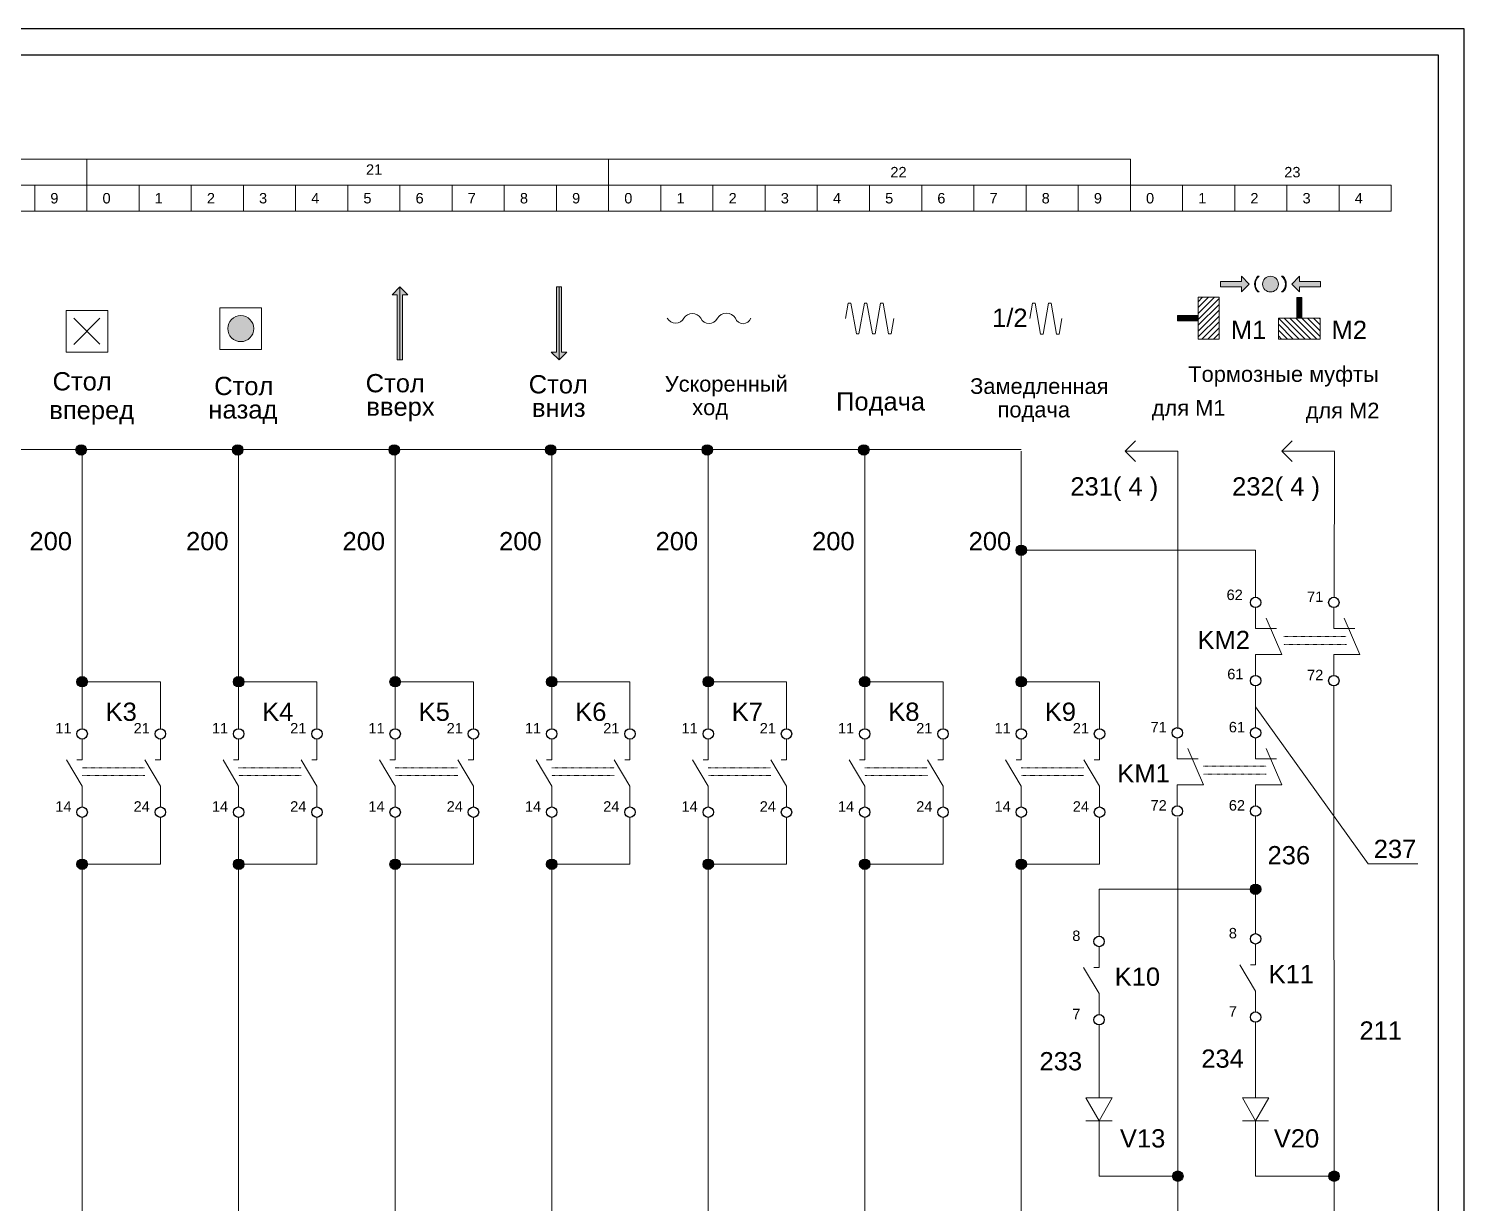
# Model space of a CAD drawing. Header units: millimetres. Extents: x 1900 to 5196, y 1354 to 2616.
# Drawn here: x 4244.9 to 4520, y 2074.8 to 2300 of the extents above; entities that cross this region are included whole.
import ezdxf

# ---------------------------------------------------------------- set-up
doc = ezdxf.new("R2010")
doc.units = ezdxf.units.MM
doc.linetypes.add('ACAD_ISO02W100', pattern=[15, 12, -3])
doc.layers.get('0').update_dxf_attribs({"lineweight": 20})
for name, color, linetype, lineweight in [('Маркировка', 7, 'Continuous', 25), ('Оформление', 7, 'Continuous', 30), ('Элементы', 7, 'Continuous', 25)]:
    doc.layers.add(name, color=color, linetype=linetype, lineweight=lineweight)
doc.styles.get("Standard").update_dxf_attribs({"font": 'arial.ttf'})

msp = doc.modelspace()

# ---------------------------------------------------------------- hatches: boundary and pattern name
h = msp.add_hatch(color=256)
edge = h.paths.add_edge_path()
edge.add_arc((4482.859197534239, 2251.029953657991), 1.507161163253386, 0, 360)
edge = h.paths.add_edge_path()
edge.add_line((4484.983427212534, 2249.528643467003), (4485.244190985427, 2249.529953657991))
edge.add_arc((4483.818924009261, 2251.029953657991), 2.069151022364066, 313.5365589871096, 406.4083904906563)
edge.add_line((4485.245631546631, 2252.528583550981), (4484.986798645321, 2252.528642696601))
edge.add_arc((4483.818924009261, 2251.029953657991), 1.9, -52.20077086296061, 52.07199163771338, ccw=False)
edge = h.paths.add_edge_path()
edge.add_line((4480.42994374896, 2249.529953657991), (4480.690021518037, 2249.52917582244))
edge.add_arc((4481.855210725126, 2251.029953657991), 1.9, 127.90182317228789, 232.1745856729485, ccw=False)
edge.add_line((4480.688021138545, 2252.529176279545), (4480.429188237235, 2252.529235425165))
edge.add_arc((4481.855210725126, 2251.029953657991), 2.069151022364066, 133.5654243193234, 226.4634410128904)
h.paths.add_polyline_path([(4478.790046511875, 2251.029953657992), (4477.290046511875, 2252.529953657991), (4477.290046511875, 2251.529953657991), (4473.253899399304, 2251.529953657991), (4473.253899399304, 2250.529953657991), (4477.290046511875, 2250.529953657991), (4477.290046511875, 2249.529953657991)])
h.paths.add_polyline_path([(4486.931162417397, 2251.027864831702), (4488.431162417397, 2249.527864831702), (4488.431162417397, 2250.527864831702), (4492.467309529968, 2250.527864831702), (4492.467309529968, 2251.527864831702), (4488.431162417397, 2251.527864831702), (4488.431162417397, 2252.527864831702)])
for points in [[(4316.000003216695, 2250.500002352434), (4314.500003216695, 2249.000002352434), (4315.500003216695, 2249.000002352434), (4315.500003216695, 2236.500002352434), (4316.500003216695, 2236.500002352434), (4316.500003216695, 2249.000002352434), (4317.500003216695, 2249.000002352434)], [(4346.499995185658, 2236.500002352434), (4347.999995185658, 2238.000002352434), (4346.999995185658, 2238.000002352434), (4346.999995185658, 2250.500002352434), (4345.999995185658, 2250.500002352434), (4345.999995185658, 2238.000002352434), (4344.999995185658, 2238.000002352434)]]:
    msp.add_hatch(color=256).paths.add_polyline_path(points)
h = msp.add_hatch()
h.set_pattern_fill('ANSI31', color=256, scale=0.25, angle=180, style=0)
h.set_pattern_definition([(225, (4134.918860021522, 1795.697151166523), (0.5612660075668219, -0.5612660075668222), [])])
h.paths.add_polyline_path([(4469.000001627611, 2240.500003662993), (4469.000001627611, 2248.500003662993), (4473.000001627611, 2248.500003662993), (4473.000001627611, 2240.500003662993)])
h = msp.add_hatch(color=256)
h.paths.add_polyline_path([(4488.87539112966, 2244.503189828939), (4488.87539112966, 2248.492666193966), (4487.880399833378, 2248.492666193966), (4487.880399833378, 2244.503189828939)])
edge = h.paths.add_edge_path()
edge.add_line((4488.376375877662, 2244.500003662993), (4488.376375877662, 2248.500003662993))
h = msp.add_hatch(color=256)
edge = h.paths.add_edge_path()
edge.add_arc((4285.500003846569, 2242.500000976518), 2.494761849560537, 0, 360)
h = msp.add_hatch(color=256)
h.paths.add_polyline_path([(4468.996184695172, 2244.00203458748), (4468.996184695172, 2244.995163193694), (4465.00354374296, 2244.995163193694), (4465.00354374296, 2244.00203458748)])
edge = h.paths.add_edge_path()
edge.add_line((4469.000001627611, 2244.500003662993), (4465.000001627611, 2244.500003662993))
h = msp.add_hatch()
h.set_pattern_fill('ANSI31', color=256, scale=0.25, angle=90, style=0)
h.set_pattern_definition([(135, (4218.097938524887, 1795.697151166523), (-0.5612660075668221, -0.561266007566822), [])])
h.paths.add_polyline_path([(4484.376375877662, 2244.500003662993), (4492.376375877662, 2244.500003662993), (4492.376375877662, 2240.500003662993), (4484.376375877662, 2240.500003662993)])
h = msp.add_hatch(color=256)
h.dxf.hatch_style = 1
h.set_gradient(color1=(255, 255, 255), one_color=1, tint=1)
h.paths.add_polyline_path([(4255.907153484097, 2219.237588331823, 1), (4253.907153484097, 2219.237588331823, 1)])
h = msp.add_hatch(color=256)
h.dxf.hatch_style = 1
h.set_gradient(color1=(255, 255, 255), one_color=1, tint=1)
h.paths.add_polyline_path([(4285.907153484097, 2219.237588331823, 1), (4283.907153484097, 2219.237588331823, 1)])
h = msp.add_hatch(color=256)
h.dxf.hatch_style = 1
h.set_gradient(color1=(255, 255, 255), one_color=1, tint=1)
h.paths.add_polyline_path([(4315.907153484097, 2219.237588331823, 1), (4313.907153484097, 2219.237588331823, 1)])
h = msp.add_hatch(color=256)
h.dxf.hatch_style = 1
h.set_gradient(color1=(255, 255, 255), one_color=1, tint=1)
h.paths.add_polyline_path([(4345.907153484097, 2219.237588331823, 1), (4343.907153484097, 2219.237588331823, 1)])
h = msp.add_hatch(color=256)
h.dxf.hatch_style = 1
h.set_gradient(color1=(255, 255, 255), one_color=1, tint=1)
h.paths.add_polyline_path([(4375.907153484097, 2219.237588331823, 1), (4373.907153484097, 2219.237588331823, 1)])
h = msp.add_hatch(color=256)
h.dxf.hatch_style = 1
h.set_gradient(color1=(255, 255, 255), one_color=1, tint=1)
h.paths.add_polyline_path([(4405.907153484097, 2219.237588331823, 1), (4403.907153484097, 2219.237588331823, 1)])
h = msp.add_hatch(color=256)
h.dxf.hatch_style = 1
h.set_gradient(color1=(255, 255, 255), one_color=1, tint=1)
h.paths.add_polyline_path([(4436.092799015123, 2200.000000167218, 1), (4434.092799015123, 2200.000000167218, 1)])
h = msp.add_hatch(color=256)
h.dxf.hatch_style = 1
h.set_gradient(color1=(255, 255, 255), one_color=1, tint=1)
h.paths.add_polyline_path([(4256.092844437571, 2174.792507041946, 1), (4254.092844437571, 2174.792507041946, 1)])
h = msp.add_hatch(color=256)
h.dxf.hatch_style = 1
h.set_gradient(color1=(255, 255, 255), one_color=1, tint=1)
h.paths.add_polyline_path([(4286.092844437571, 2174.792507041946, 1), (4284.092844437571, 2174.792507041946, 1)])
h = msp.add_hatch(color=256)
h.dxf.hatch_style = 1
h.set_gradient(color1=(255, 255, 255), one_color=1, tint=1)
h.paths.add_polyline_path([(4316.092844437571, 2174.792507041946, 1), (4314.092844437571, 2174.792507041946, 1)])
h = msp.add_hatch(color=256)
h.dxf.hatch_style = 1
h.set_gradient(color1=(255, 255, 255), one_color=1, tint=1)
h.paths.add_polyline_path([(4346.092844437571, 2174.792507041946, 1), (4344.092844437571, 2174.792507041946, 1)])
h = msp.add_hatch(color=256)
h.dxf.hatch_style = 1
h.set_gradient(color1=(255, 255, 255), one_color=1, tint=1)
h.paths.add_polyline_path([(4376.092844437571, 2174.792507041946, 1), (4374.092844437571, 2174.792507041946, 1)])
h = msp.add_hatch(color=256)
h.dxf.hatch_style = 1
h.set_gradient(color1=(255, 255, 255), one_color=1, tint=1)
h.paths.add_polyline_path([(4406.092844437571, 2174.792507041946, 1), (4404.092844437571, 2174.792507041946, 1)])
h = msp.add_hatch(color=256)
h.dxf.hatch_style = 1
h.set_gradient(color1=(255, 255, 255), one_color=1, tint=1)
h.paths.add_polyline_path([(4436.092844437571, 2174.792507041946, 1), (4434.092844437571, 2174.792507041946, 1)])
h = msp.add_hatch(color=256)
h.dxf.hatch_style = 1
h.set_gradient(color1=(255, 255, 255), one_color=1, tint=1)
h.paths.add_polyline_path([(4256.092862456995, 2139.792507041979, 1), (4254.092862456995, 2139.792507041979, 1)])
h = msp.add_hatch(color=256)
h.dxf.hatch_style = 1
h.set_gradient(color1=(255, 255, 255), one_color=1, tint=1)
h.paths.add_polyline_path([(4286.092862456995, 2139.792507041979, 1), (4284.092862456995, 2139.792507041979, 1)])
h = msp.add_hatch(color=256)
h.dxf.hatch_style = 1
h.set_gradient(color1=(255, 255, 255), one_color=1, tint=1)
h.paths.add_polyline_path([(4316.092862456995, 2139.792507041979, 1), (4314.092862456995, 2139.792507041979, 1)])
h = msp.add_hatch(color=256)
h.dxf.hatch_style = 1
h.set_gradient(color1=(255, 255, 255), one_color=1, tint=1)
h.paths.add_polyline_path([(4346.092862456995, 2139.792507041979, 1), (4344.092862456995, 2139.792507041979, 1)])
h = msp.add_hatch(color=256)
h.dxf.hatch_style = 1
h.set_gradient(color1=(255, 255, 255), one_color=1, tint=1)
h.paths.add_polyline_path([(4376.092862456995, 2139.792507041979, 1), (4374.092862456995, 2139.792507041979, 1)])
h = msp.add_hatch(color=256)
h.dxf.hatch_style = 1
h.set_gradient(color1=(255, 255, 255), one_color=1, tint=1)
h.paths.add_polyline_path([(4406.092862456995, 2139.792507041979, 1), (4404.092862456995, 2139.792507041979, 1)])
h = msp.add_hatch(color=256)
h.dxf.hatch_style = 1
h.set_gradient(color1=(255, 255, 255), one_color=1, tint=1)
h.paths.add_polyline_path([(4436.092862456995, 2139.792507041979, 1), (4434.092862456995, 2139.792507041979, 1)])
h = msp.add_hatch(color=256)
h.dxf.hatch_style = 1
h.set_gradient(color1=(255, 255, 255), one_color=1, tint=1)
h.paths.add_polyline_path([(4481, 2135, 1), (4479, 2135, 1)])
h = msp.add_hatch(color=256)
h.dxf.hatch_style = 1
h.set_gradient(color1=(255, 255, 255), one_color=1, tint=1)
h.paths.add_polyline_path([(4466.092862456995, 2080.000000104073, 1), (4464.092862456995, 2080.000000104073, 1)])
h = msp.add_hatch(color=256)
h.dxf.hatch_style = 1
h.set_gradient(color1=(255, 255, 255), one_color=1, tint=1)
h.paths.add_polyline_path([(4496.037100993059, 2080.000000103689, 1), (4494.037100993059, 2080.000000103689, 1)])

# ---------------------------------------------------------------- linework, layer by layer
for p, q in [((4473.253899399304, 2251.529953657991), (4473.253899399304, 2250.529953657991)), ((4477.290046511875, 2251.529953657991), (4473.253899399304, 2251.529953657991)), ((4477.290046511875, 2251.529953657991), (4477.290046511875, 2252.529953657991)), ((4478.790046511875, 2251.029953657992), (4477.290046511875, 2252.529953657991)), ((4477.290046511875, 2249.529953657991), (4478.790046511875, 2251.029953657992)), ((4480.429188237235, 2252.529235425165), (4480.688021138545, 2252.529176279545)), ((4484.986798645321, 2252.528642696601), (4485.245631546631, 2252.528583550981)), ((4488.431162417397, 2252.527864831702), (4486.931162417397, 2251.027864831702)), ((4486.931162417397, 2251.027864831702), (4488.431162417397, 2249.527864831702)), ((4488.431162417397, 2252.527864831702), (4488.431162417397, 2251.527864831702)), ((4492.467309529968, 2251.527864831702), (4488.431162417397, 2251.527864831702)), ((4492.467309529968, 2250.527864831702), (4492.467309529968, 2251.527864831702)), ((4316.000003216695, 2250.500002352434), (4314.500003216695, 2249.000002352434)), ((4315.500003216695, 2249.000002352434), (4314.500003216695, 2249.000002352434)), ((4315.500003216695, 2249.000002352434), (4315.500003216695, 2236.500002352434)), ((4316.000003216695, 2250.500002352434), (4317.500003216695, 2249.000002352434)), ((4316.000003216695, 2250.500002352434), (4316.000003216695, 2236.500002352434)), ((4316.500003216695, 2236.500002352434), (4316.500003216695, 2249.000002352434)), ((4317.500003216695, 2249.000002352434), (4316.500003216695, 2249.000002352434)), ((4345.999995185658, 2250.500002352434), (4345.999995185658, 2238.000002352434)), ((4346.999995185658, 2250.500002352434), (4345.999995185658, 2250.500002352434)), ((4346.499995185658, 2236.500002352434), (4346.499995185658, 2250.500002352434)), ((4346.499995185658, 2243.500002352434), (4346.499995185658, 2248.500002352434)), ((4346.999995185658, 2238.000002352434), (4346.999995185658, 2250.500002352434)), ((4469.000001627611, 2244.500003662993), (4469.000001627611, 2248.500003662993)), ((4469.000001627611, 2248.500003662993), (4473.000001627611, 2248.500003662993)), ((4473.000001627611, 2248.500003662993), (4473.000001627611, 2240.500003662993)), ((4473.253899399304, 2250.529953657991), (4477.290046511875, 2250.529953657991)), ((4477.290046511875, 2249.529953657991), (4477.290046511875, 2250.529953657991)), ((4480.42994374896, 2249.529953657991), (4480.690021518037, 2249.52917582244)), ((4484.983427212534, 2249.528643467003), (4485.244190985427, 2249.529953657991)), ((4488.87539112966, 2248.492666193966), (4487.880399833378, 2248.492666193966)), ((4487.880399833378, 2248.492666193966), (4487.880399833378, 2244.503189828939)), ((4488.431162417397, 2250.527864831702), (4492.467309529968, 2250.527864831702)), ((4488.431162417397, 2250.527864831702), (4488.431162417397, 2249.527864831702)), ((4488.87539112966, 2244.503189828939), (4488.87539112966, 2248.492666193966)), ((4260.000011265316, 2245.999995100411), (4252.000011265316, 2245.999995100412)), ((4252.000011265316, 2245.999995100412), (4252.000011265316, 2237.999995100411)), ((4260.000011265316, 2237.999995100411), (4260.000011265316, 2245.999995100411)), ((4289.500003846569, 2246.500000976518), (4281.500003846569, 2246.500000976519)), ((4281.500003846569, 2246.500000976519), (4281.500003846569, 2238.500000976518)), ((4281.500003846569, 2246.500000976519), (4282.984297866843, 2246.500000976519)), ((4289.500003846569, 2238.500000976518), (4289.500003846569, 2246.500000976518)), ((4401.416220281651, 2244.454422519596), (4401.937164814653, 2247.408845778632)), ((4401.937164814653, 2247.408845778632), (4402.437164814653, 2247.408845778632)), ((4402.437164814653, 2247.408845778632), (4403.479053880654, 2241.499999260559)), ((4403.979053880654, 2241.499999260559), (4405.020942946655, 2247.408845778632)), ((4405.020942946655, 2247.408845778632), (4405.520942946655, 2247.408845778632)), ((4405.520942946655, 2247.408845778632), (4406.562832012657, 2241.499999260559)), ((4407.062832012657, 2241.499999260559), (4408.104721078659, 2247.408845778632)), ((4408.104721078659, 2247.408845778632), (4408.604721078659, 2247.408845778632)), ((4408.604721078659, 2247.408845778632), (4409.64661014466, 2241.499999260559)), ((4436.707475590656, 2244.410830863844), (4437.228420123657, 2247.36525412288)), ((4437.228420123657, 2247.36525412288), (4437.728420123657, 2247.36525412288)), ((4437.728420123657, 2247.36525412288), (4438.770309189658, 2241.456407604807)), ((4439.270309189658, 2241.456407604807), (4440.31219825566, 2247.36525412288)), ((4440.31219825566, 2247.36525412288), (4440.81219825566, 2247.36525412288)), ((4440.81219825566, 2247.36525412288), (4441.854087321663, 2241.456407604807)), ((4253.48430528559, 2244.515701080138), (4258.500011265316, 2239.499995100412)), ((4253.48430528559, 2239.484289120685), (4258.500011265316, 2244.499995100411)), ((4316.000003216695, 2243.500002352434), (4316.000003216695, 2238.500002352434)), ((4410.14661014466, 2241.499999260559), (4410.667554677661, 2244.454422519596)), ((4442.354087321663, 2241.456407604807), (4442.875031854663, 2244.410830863844)), ((4468.996184695172, 2244.995163193694), (4465.00354374296, 2244.995163193694)), ((4465.00354374296, 2244.995163193694), (4465.00354374296, 2244.00203458748)), ((4465.00354374296, 2244.00203458748), (4468.996184695172, 2244.00203458748)), ((4468.996184695172, 2244.00203458748), (4468.996184695172, 2244.995163193694)), ((4469.000001627611, 2244.500003662993), (4469.000001627611, 2245.000003662993)), ((4469.000001627611, 2240.500003662993), (4469.000001627611, 2244.500003662993)), ((4484.376375877662, 2244.500003662993), (4488.376375877662, 2244.500003662993)), ((4487.880399833378, 2244.503189828939), (4488.87539112966, 2244.503189828939)), ((4403.479053880654, 2241.499999260559), (4403.979053880654, 2241.499999260559)), ((4406.562832012657, 2241.499999260559), (4407.062832012657, 2241.499999260559)), ((4409.64661014466, 2241.499999260559), (4410.14661014466, 2241.499999260559)), ((4438.770309189658, 2241.456407604807), (4439.270309189658, 2241.456407604807)), ((4441.854087321663, 2241.456407604807), (4442.354087321663, 2241.456407604807)), ((4473.000001627611, 2240.500003662993), (4469.000001627611, 2240.500003662993)), ((4252.000011265316, 2237.999995100411), (4260.000011265316, 2237.999995100411)), ((4281.500003846569, 2238.500000976518), (4289.500003846569, 2238.500000976518)), ((4344.999995185658, 2238.000002352434), (4345.999995185658, 2238.000002352434)), ((4346.499995185658, 2236.500002352434), (4344.999995185658, 2238.000002352434)), ((4346.499995185658, 2236.500002352434), (4347.999995185658, 2238.000002352434)), ((4346.999995185658, 2238.000002352434), (4347.999995185658, 2238.000002352434)), ((4315.500003216695, 2236.500002352434), (4316.500003216695, 2236.500002352434)), ((4455, 2219), (4457, 2221)), ((4484.999999999904, 2219.000054058269), (4486.999999999904, 2221.000054058269)), ((4083.232368019468, 2219.294200692842), (4435.092764246944, 2219.294834724984)), ((4255.092860655053, 2165.792507041977), (4255.09276450172, 2219.153445841093)), ((4285.092860655053, 2165.792507041977), (4285.092764545152, 2219.12934302018)), ((4315.092860655053, 2165.792507041977), (4315.092764588583, 2219.105240199267)), ((4345.092860655053, 2165.792507041977), (4345.092764632015, 2219.081137378354)), ((4375.092860655053, 2165.792507041977), (4375.092764675447, 2219.057034557441)), ((4405.092860655053, 2165.792507041977), (4405.092764718879, 2219.032931736528)), ((4435.092860655053, 2165.792507041977), (4435.09276476231, 2219.008828915615)), ((4455, 2219), (4465.092764778186, 2219.00001818658)), ((4455, 2219), (4457, 2217)), ((4465.092860655053, 2165.792507041977), (4465.092764805742, 2218.984726094702)), ((4484.999999999904, 2219.000054058269), (4495.09276477809, 2219.000072244849)), ((4484.999999999904, 2219.000054058269), (4486.999999999904, 2217.000054058269)), ((4495.044697018015, 2190.999923160411), (4495.092764849175, 2218.960623273789)), ((4435.092799015123, 2200.000000167218), (4480, 2200)), ((4480, 2200), (4480, 2191)), ((4480, 2189), (4480, 2185)), ((4495, 2189), (4495, 2185)), ((4480, 2185), (4484, 2185)), ((4485, 2180), (4482, 2187)), ((4495, 2185), (4499, 2185)), ((4500, 2180), (4497, 2187)), ((4480, 2176), (4480, 2180)), ((4480, 2180), (4485, 2180)), ((4495, 2176), (4495, 2180)), ((4495, 2180), (4500, 2180)), ((4270.092862456995, 2174.792507041979), (4255.092844437571, 2174.792507041946)), ((4270.092862456995, 2165.792507041813), (4270.092862456995, 2174.792507041979)), ((4300.092862456995, 2174.792507041979), (4285.092844437571, 2174.792507041946)), ((4300.092862456995, 2165.792507041813), (4300.092862456995, 2174.792507041979)), ((4330.092862456995, 2174.792507041979), (4315.092844437571, 2174.792507041946)), ((4330.092862456995, 2165.792507041813), (4330.092862456995, 2174.792507041979)), ((4360.092862456995, 2174.792507041979), (4345.092844437571, 2174.792507041946)), ((4360.092862456995, 2165.792507041813), (4360.092862456995, 2174.792507041979)), ((4390.092862456995, 2174.792507041979), (4375.092844437571, 2174.792507041946)), ((4390.092862456995, 2165.792507041813), (4390.092862456995, 2174.792507041979)), ((4420.092862456995, 2174.792507041979), (4405.092844437571, 2174.792507041946)), ((4420.092862456995, 2165.792507041813), (4420.092862456995, 2174.792507041979)), ((4450.092862456995, 2174.792507041979), (4435.092844437571, 2174.792507041946)), ((4450.092862456995, 2165.792507041813), (4450.092862456995, 2174.792507041979)), ((4480, 2174), (4480, 2166)), ((4495.092862456995, 1974.792507041979), (4495.000020385159, 2174.000000000208)), ((4480, 2170), (4501.576796384423, 2139.886281118168)), ((4255.092862456995, 2159.792507041979), (4255.092862456995, 2163.792507041979)), ((4270.092844350926, 2159.792507041976), (4270.092844350926, 2163.792507041976)), ((4285.092862456995, 2159.792507041979), (4285.092862456995, 2163.792507041979)), ((4300.092844350926, 2159.792507041976), (4300.092844350926, 2163.792507041976)), ((4315.092862456995, 2159.792507041979), (4315.092862456995, 2163.792507041979)), ((4330.092844350926, 2159.792507041976), (4330.092844350926, 2163.792507041976)), ((4345.092862456995, 2159.792507041979), (4345.092862456995, 2163.792507041979)), ((4360.092844350926, 2159.792507041976), (4360.092844350926, 2163.792507041976)), ((4375.092862456995, 2159.792507041979), (4375.092862456995, 2163.792507041979)), ((4390.092844350926, 2159.792507041976), (4390.092844350926, 2163.792507041976)), ((4405.092862456995, 2159.792507041979), (4405.092862456995, 2163.792507041979)), ((4420.092844350926, 2159.792507041976), (4420.092844350926, 2163.792507041976)), ((4435.092862456995, 2159.792507041979), (4435.092862456995, 2163.792507041979)), ((4450.092844350926, 2159.792507041976), (4450.092844350926, 2163.792507041976)), ((4465, 2164), (4465, 2160)), ((4480, 2164), (4480, 2160)), ((4465, 2160), (4469, 2160)), ((4470, 2155), (4467, 2162)), ((4480, 2160), (4484, 2160)), ((4485, 2155), (4482, 2162)), ((4252.092862456995, 2159.792507041979), (4255.092862456995, 2154.792507041979)), ((4254.092862456995, 2159.792507041979), (4255.092862456995, 2159.792507041979)), ((4267.092844350926, 2159.792507041976), (4270.092844350926, 2154.792507041976)), ((4269.092844350926, 2159.792507041976), (4270.092844350926, 2159.792507041976)), ((4282.092862456995, 2159.792507041979), (4285.092862456995, 2154.792507041979)), ((4284.092862456995, 2159.792507041979), (4285.092862456995, 2159.792507041979)), ((4297.092844350926, 2159.792507041976), (4300.092844350926, 2154.792507041976)), ((4299.092844350926, 2159.792507041976), (4300.092844350926, 2159.792507041976)), ((4312.092862456995, 2159.792507041979), (4315.092862456995, 2154.792507041979)), ((4314.092862456995, 2159.792507041979), (4315.092862456995, 2159.792507041979)), ((4327.092844350926, 2159.792507041976), (4330.092844350926, 2154.792507041976)), ((4329.092844350926, 2159.792507041976), (4330.092844350926, 2159.792507041976)), ((4342.092862456995, 2159.792507041979), (4345.092862456995, 2154.792507041979)), ((4344.092862456995, 2159.792507041979), (4345.092862456995, 2159.792507041979)), ((4357.092844350926, 2159.792507041976), (4360.092844350926, 2154.792507041976)), ((4359.092844350926, 2159.792507041976), (4360.092844350926, 2159.792507041976)), ((4372.092862456995, 2159.792507041979), (4375.092862456995, 2154.792507041979)), ((4374.092862456995, 2159.792507041979), (4375.092862456995, 2159.792507041979)), ((4387.092844350926, 2159.792507041976), (4390.092844350926, 2154.792507041976)), ((4389.092844350926, 2159.792507041976), (4390.092844350926, 2159.792507041976)), ((4402.092862456995, 2159.792507041979), (4405.092862456995, 2154.792507041979)), ((4404.092862456995, 2159.792507041979), (4405.092862456995, 2159.792507041979)), ((4417.092844350926, 2159.792507041976), (4420.092844350926, 2154.792507041976)), ((4419.092844350926, 2159.792507041976), (4420.092844350926, 2159.792507041976)), ((4432.092862456995, 2159.792507041979), (4435.092862456995, 2154.792507041979)), ((4434.092862456995, 2159.792507041979), (4435.092862456995, 2159.792507041979)), ((4447.092844350926, 2159.792507041976), (4450.092844350926, 2154.792507041976)), ((4449.092844350926, 2159.792507041976), (4450.092844350926, 2159.792507041976)), ((4255.092862456995, 2154.792507041979), (4255.092862456995, 2150.792507041979)), ((4270.092844350926, 2154.792507041976), (4270.092844350926, 2150.792507041976)), ((4285.092862456995, 2154.792507041979), (4285.092862456995, 2150.792507041979)), ((4300.092844350926, 2154.792507041976), (4300.092844350926, 2150.792507041976)), ((4315.092862456995, 2154.792507041979), (4315.092862456995, 2150.792507041979)), ((4330.092844350926, 2154.792507041976), (4330.092844350926, 2150.792507041976)), ((4345.092862456995, 2154.792507041979), (4345.092862456995, 2150.792507041979)), ((4360.092844350926, 2154.792507041976), (4360.092844350926, 2150.792507041976)), ((4375.092862456995, 2154.792507041979), (4375.092862456995, 2150.792507041979)), ((4390.092844350926, 2154.792507041976), (4390.092844350926, 2150.792507041976)), ((4405.092862456995, 2154.792507041979), (4405.092862456995, 2150.792507041979)), ((4420.092844350926, 2154.792507041976), (4420.092844350926, 2150.792507041976)), ((4435.092862456995, 2154.792507041979), (4435.092862456995, 2150.792507041979)), ((4450.092844350926, 2154.792507041976), (4450.092844350926, 2150.792507041976)), ((4465, 2151), (4465, 2155)), ((4465, 2155), (4470, 2155)), ((4480, 2151), (4480, 2155)), ((4480, 2155), (4485, 2155)), ((4480, 2149), (4480, 2126.5)), ((4255.092862456995, 1974.792507041979), (4255.092862456995, 2148.792507041979)), ((4270.092862456995, 2148.79250704214), (4270.092862456995, 2139.792507041979)), ((4285.092862456995, 1974.792507041979), (4285.092862456995, 2148.792507041979)), ((4300.092862456995, 2148.79250704214), (4300.092862456995, 2139.792507041979)), ((4315.092862456995, 1974.792507041979), (4315.092862456995, 2148.792507041979)), ((4330.092862456995, 2148.79250704214), (4330.092862456995, 2139.792507041979)), ((4345.092862456995, 1974.792507041979), (4345.092862456995, 2148.792507041979)), ((4360.092862456995, 2148.79250704214), (4360.092862456995, 2139.792507041979)), ((4375.092862456995, 1974.792507041979), (4375.092862456995, 2148.792507041979)), ((4390.092862456995, 2148.79250704214), (4390.092862456995, 2139.792507041979)), ((4405.092862456995, 1974.792507041979), (4405.092862456995, 2148.792507041979)), ((4420.092862456995, 2148.79250704214), (4420.092862456995, 2139.792507041979)), ((4435.092862456995, 1974.792507041979), (4435.092862456995, 2148.792507041979)), ((4450.092862456995, 2148.79250704214), (4450.092862456995, 2139.792507041979)), ((4465.092862456995, 1974.792507041979), (4465.092862456995, 2148.792507041979)), ((4270.092862456995, 2139.792507041979), (4255.092862456995, 2139.792507041979)), ((4300.092862456995, 2139.792507041979), (4285.092862456995, 2139.792507041979)), ((4330.092862456995, 2139.792507041979), (4315.092862456995, 2139.792507041979)), ((4360.092862456995, 2139.792507041979), (4345.092862456995, 2139.792507041979)), ((4390.092862456995, 2139.792507041979), (4375.092862456995, 2139.792507041979)), ((4420.092862456995, 2139.792507041979), (4405.092862456995, 2139.792507041979)), ((4450.092862456995, 2139.792507041979), (4435.092862456995, 2139.792507041979)), ((4501.576796384423, 2139.886281118168), (4511.079703283702, 2139.886281118168)), ((4450, 2126), (4450, 2135)), ((4450, 2135), (4480, 2135)), ((4480, 2120.5), (4480, 2124.5)), ((4450, 2120), (4450, 2124)), ((4447, 2120), (4450, 2115)), ((4449, 2120), (4450, 2120)), ((4477, 2120.5), (4480, 2115.5)), ((4479, 2120.5), (4480, 2120.5)), ((4450, 2115), (4450, 2111)), ((4480, 2115.5), (4480, 2111.5)), ((4450, 2109), (4450, 2095)), ((4480, 2109.5), (4480, 2095)), ((4447.482952883726, 2095.000000042361), (4449.999999926629, 2090.640346509569)), ((4447.482952883726, 2095.000000042361), (4452.517047116275, 2094.999999957639)), ((4449.999999926629, 2090.640346509569), (4452.517047116275, 2094.999999957639)), ((4477.482952883726, 2095.000000042361), (4479.999999926629, 2090.640346509569)), ((4477.482952883726, 2095.000000042361), (4482.517047116275, 2094.999999957639)), ((4479.999999926629, 2090.640346509569), (4482.517047116275, 2094.999999957639)), ((4452.499999926629, 2090.640346467495), (4447.482952810355, 2090.640346551929)), ((4449.999999926629, 2090.640346509569), (4450, 2080)), ((4482.499999926629, 2090.640346467495), (4477.482952810355, 2090.640346551929)), ((4479.999999926629, 2090.640346509569), (4480, 2080)), ((4450, 2080), (4465.092862456995, 2080.000000104073)), ((4480, 2080), (4495.037100993059, 2080.000000103689))]:
    msp.add_line(p, q)
at = {"linetype": 'ACAD_ISO02W100', "ltscale": 0.001}
for p, q in [((4485.406097969306, 2183.462733850002), (4497.406097969306, 2183.462733850002)), ((4497.406097969306, 2181.962733850002), (4485.406097969306, 2181.962733850002)), ((4255.092862456995, 2158.292507041979), (4267.092862456995, 2158.292507041979)), ((4285.092862456995, 2158.292507041979), (4297.092862456995, 2158.292507041979)), ((4315.092862456995, 2158.292507041979), (4327.092862456995, 2158.292507041979)), ((4345.092862456995, 2158.292507041979), (4357.092862456995, 2158.292507041979)), ((4375.092862456995, 2158.292507041979), (4387.092862456995, 2158.292507041979)), ((4405.092862456995, 2158.292507041979), (4417.092862456995, 2158.292507041979)), ((4435.092862456995, 2158.292507041979), (4447.092862456995, 2158.292507041979)), ((4470.010888079818, 2158.598365056176), (4482.010888079818, 2158.598365056176)), ((4267.092862456995, 2156.792507041979), (4255.092862456995, 2156.792507041979)), ((4297.092862456995, 2156.792507041979), (4285.092862456995, 2156.792507041979)), ((4327.092862456995, 2156.792507041979), (4315.092862456995, 2156.792507041979)), ((4357.092862456995, 2156.792507041979), (4345.092862456995, 2156.792507041979)), ((4387.092862456995, 2156.792507041979), (4375.092862456995, 2156.792507041979)), ((4417.092862456995, 2156.792507041979), (4405.092862456995, 2156.792507041979)), ((4447.092862456995, 2156.792507041979), (4435.092862456995, 2156.792507041979)), ((4482.010888079818, 2157.098365056176), (4470.010888079818, 2157.098365056176))]:
    msp.add_line(p, q, dxfattribs=at)
for points in [[(4156, 2270), (4256, 2270), (4256, 2275), (4156, 2275)], [(4256, 2270), (4356, 2269.999998149291), (4356, 2275.000001850709), (4256, 2275.000003701418)], [(4356, 2270), (4456, 2270), (4456, 2275), (4356, 2275)], [(4235.999995724393, 2270.000001233806), (4245.999995724393, 2270.000001233806), (4245.999995724393, 2265.000001233806), (4235.999995724393, 2265.000001233806)], [(4245.999995724393, 2270.000001233806), (4255.999995724393, 2270.000001233806), (4255.999995724393, 2265.000001233806), (4245.999995724393, 2265.000001233806)], [(4255.999995724393, 2270.000001233806), (4265.999995724393, 2270.000001233806), (4265.999995724393, 2265.000001233806), (4255.999995724393, 2265.000001233806)], [(4265.999995724393, 2270.000001233806), (4275.999995724393, 2270.000001233806), (4275.999995724393, 2265.000001233806), (4265.999995724393, 2265.000001233806)], [(4275.999995724393, 2270.000001233806), (4285.999995724393, 2270.000001233806), (4285.999995724393, 2265.000001233806), (4275.999995724393, 2265.000001233806)], [(4285.999995724393, 2270.000001233806), (4295.999995724393, 2270.000001233806), (4295.999995724393, 2265.000001233806), (4285.999995724393, 2265.000001233806)], [(4295.999991448785, 2270.000002467612), (4305.999991448785, 2270.000002467612), (4305.999991448785, 2265.000002467612), (4295.999991448785, 2265.000002467612)], [(4305.999991448785, 2270.000002467612), (4315.999991448785, 2270.000002467612), (4315.999991448785, 2265.000002467612), (4305.999991448785, 2265.000002467612)], [(4315.999991448785, 2270.000002467612), (4325.999991448785, 2270.000002467612), (4325.999991448785, 2265.000002467612), (4315.999991448785, 2265.000002467612)], [(4325.999991448785, 2270.000002467612), (4335.999991448785, 2270.000002467612), (4335.999991448785, 2265.000002467612), (4325.999991448785, 2265.000002467612)], [(4335.999991448785, 2270.000002467612), (4345.999991448785, 2270.000002467612), (4345.999991448785, 2265.000002467612), (4335.999991448785, 2265.000002467612)], [(4345.999991448785, 2270.000002467612), (4355.999991448785, 2270.000002467612), (4355.999991448785, 2265.000002467612), (4345.999991448785, 2265.000002467612)], [(4355.999991448785, 2270.000002467612), (4365.999991448785, 2270.000002467612), (4365.999991448785, 2265.000002467612), (4355.999991448785, 2265.000002467612)], [(4365.999987173178, 2270.000003701418), (4375.999987173178, 2270.000003701418), (4375.999987173178, 2265.000003701418), (4365.999987173178, 2265.000003701418)], [(4375.999987173178, 2270.000003701418), (4385.999987173178, 2270.000003701418), (4385.999987173178, 2265.000003701418), (4375.999987173178, 2265.000003701418)], [(4385.999987173178, 2270.000003701418), (4395.999987173178, 2270.000003701418), (4395.999987173178, 2265.000003701418), (4385.999987173178, 2265.000003701418)], [(4395.999987173178, 2270.000003701418), (4405.999987173178, 2270.000003701418), (4405.999987173178, 2265.000003701418), (4395.999987173178, 2265.000003701418)], [(4405.999987173178, 2270.000003701418), (4415.999987173178, 2270.000003701418), (4415.999987173178, 2265.000003701418), (4405.999987173178, 2265.000003701418)], [(4415.999987173178, 2270.000003701418), (4425.999987173178, 2270.000003701418), (4425.999987173178, 2265.000003701418), (4415.999987173178, 2265.000003701418)], [(4425.999987173178, 2270.000003701418), (4435.999987173178, 2270.000003701418), (4435.999987173178, 2265.000003701418), (4425.999987173178, 2265.000003701418)], [(4435.999982897571, 2270.000004935224), (4445.999982897571, 2270.000004935224), (4445.999982897571, 2265.000004935224), (4435.999982897571, 2265.000004935224)], [(4445.999982897571, 2270.000004935224), (4455.999982897571, 2270.000004935224), (4455.999982897571, 2265.000004935224), (4445.999982897571, 2265.000004935224)], [(4455.999982897571, 2270.000004935224), (4465.999982897571, 2270.000004935224), (4465.999982897571, 2265.000004935224), (4455.999982897571, 2265.000004935224)], [(4465.999982897571, 2270.000004935224), (4475.999982897571, 2270.000004935224), (4475.999982897571, 2265.000004935224), (4465.999982897571, 2265.000004935224)], [(4475.999982897571, 2270.000004935224), (4485.999982897571, 2270.000004935224), (4485.999982897571, 2265.000004935224), (4475.999982897571, 2265.000004935224)], [(4485.999982897571, 2270.000004935224), (4495.999982897571, 2270.000004935224), (4495.999982897571, 2265.000004935224), (4485.999982897571, 2265.000004935224)], [(4495.999982897571, 2270.000004935224), (4505.999982897571, 2270.000004935224), (4505.999982897571, 2265.000004935224), (4495.999982897571, 2265.000004935224)], [(4469.000001627611, 2240.500003662993), (4469.000001627611, 2248.500003662993), (4473.000001627611, 2248.500003662993), (4473.000001627611, 2240.500003662993)], [(4484.376375877662, 2244.500003662993), (4492.376375877662, 2244.500003662993), (4492.376375877662, 2240.500003662993), (4484.376375877662, 2240.500003662993)]]:
    msp.add_lwpolyline(points, close=True)
at = {"const_width": 1}
for points in [[(4488.376375877662, 2244.500003662993), (4488.376375877662, 2248.500003662993)], [(4469.000001627611, 2244.500003662993), (4465.000001627611, 2244.500003662993)]]:
    msp.add_lwpolyline(points, dxfattribs=at)
for centre, radius in [((4482.859197534239, 2251.029953657991), 1.507161163253386), ((4285.500003846569, 2242.500000976518), 2.494761849560537)]:
    msp.add_circle(centre, radius)
for centre, radius, start, end in [((4481.855210725126, 2251.029953657991), 2.069151022364066, 133.5654243193234, 226.4634410128904), ((4481.855210725126, 2251.029953657991), 1.9, 127.9018231722879, 232.1745856729485), ((4483.818924009261, 2251.029953657991), 1.9, 307.7992291370394, 52.07199163771342), ((4483.818924009261, 2251.029953657991), 2.069151022364066, 313.5365589871096, 46.4083904906563), ((4372.047504961076, 2243.55794626526), 1.847521353625915, 30.0000264394021, 149.9999999999906), ((4378.568997168947, 2243.487803690779), 1.987807979243912, 30.00000000000944, 149.9999999999906), ((4368.847504961076, 2245.405468111104), 1.847520861406778, 210.0000000000094, 329.9999999999906), ((4375.24750494905, 2245.223871600741), 1.763748089478135, 204.8843356665262, 335.1156567449786), ((4381.768997253926, 2245.00733270199), 1.569161146416175, 199.5708639726383, 340.4291657171008)]:
    msp.add_arc(centre, radius, start, end)
at = {"layer": 'Оформление'}
for p, q in [((3946, 2295), (4515, 2295)), ((4515, 2295), (4515, 1885))]:
    msp.add_line(p, q, dxfattribs=at)
msp.add_lwpolyline([(3926, 1880), (4520, 1880), (4520, 2300), (3926, 2300)], close=True, dxfattribs=at)
at = {"layer": 'Элементы'}
for centre in [(4254.907153484097, 2219.237588331823), (4254.907153484097, 2219.237588331823), (4284.907153484097, 2219.237588331823), (4284.907153484097, 2219.237588331823), (4314.907153484097, 2219.237588331823), (4314.907153484097, 2219.237588331823), (4344.907153484097, 2219.237588331823), (4344.907153484097, 2219.237588331823), (4374.907153484097, 2219.237588331823), (4374.907153484097, 2219.237588331823), (4404.907153484097, 2219.237588331823), (4404.907153484097, 2219.237588331823), (4435.092799015123, 2200.000000167218), (4435.092799015123, 2200.000000167218), (4480, 2190), (4495, 2190), (4255.092844437571, 2174.792507041946), (4255.092844437571, 2174.792507041946), (4285.092844437571, 2174.792507041946), (4285.092844437571, 2174.792507041946), (4315.092844437571, 2174.792507041946), (4315.092844437571, 2174.792507041946), (4345.092844437571, 2174.792507041946), (4345.092844437571, 2174.792507041946), (4375.092844437571, 2174.792507041946), (4375.092844437571, 2174.792507041946), (4405.092844437571, 2174.792507041946), (4405.092844437571, 2174.792507041946), (4435.092844437571, 2174.792507041946), (4435.092844437571, 2174.792507041946), (4480, 2175), (4495, 2175), (4255.092862456995, 2164.792507041979), (4270.092844350926, 2164.792507041976), (4285.092862456995, 2164.792507041979), (4300.092844350926, 2164.792507041976), (4315.092862456995, 2164.792507041979), (4330.092844350926, 2164.792507041976), (4345.092862456995, 2164.792507041979), (4360.092844350926, 2164.792507041976), (4375.092862456995, 2164.792507041979), (4390.092844350926, 2164.792507041976), (4405.092862456995, 2164.792507041979), (4420.092844350926, 2164.792507041976), (4435.092862456995, 2164.792507041979), (4450.092844350926, 2164.792507041976), (4465, 2165), (4480, 2165), (4255.092862456995, 2149.792507041979), (4270.092844350926, 2149.792507041976), (4285.092862456995, 2149.792507041979), (4300.092844350926, 2149.792507041976), (4315.092862456995, 2149.792507041979), (4330.092844350926, 2149.792507041976), (4345.092862456995, 2149.792507041979), (4360.092844350926, 2149.792507041976), (4375.092862456995, 2149.792507041979), (4390.092844350926, 2149.792507041976), (4405.092862456995, 2149.792507041979), (4420.092844350926, 2149.792507041976), (4435.092862456995, 2149.792507041979), (4450.092844350926, 2149.792507041976), (4465, 2150), (4480, 2150), (4255.092862456995, 2139.792507041979), (4255.092862456995, 2139.792507041979), (4285.092862456995, 2139.792507041979), (4285.092862456995, 2139.792507041979), (4315.092862456995, 2139.792507041979), (4315.092862456995, 2139.792507041979), (4345.092862456995, 2139.792507041979), (4345.092862456995, 2139.792507041979), (4375.092862456995, 2139.792507041979), (4375.092862456995, 2139.792507041979), (4405.092862456995, 2139.792507041979), (4405.092862456995, 2139.792507041979), (4435.092862456995, 2139.792507041979), (4435.092862456995, 2139.792507041979), (4480, 2135), (4480, 2135), (4450, 2125), (4480, 2125.5), (4450, 2110), (4480, 2110.5), (4465.092862456995, 2080.000000104073), (4465.092862456995, 2080.000000104073), (4495.037100993059, 2080.000000103689), (4495.037100993059, 2080.000000103689)]:
    msp.add_circle(centre, 1, dxfattribs=at)

# ---------------------------------------------------------------- texts
at = {"char_height": 3.5, "attachment_point": 1}
for s, insert, width in [('1/2', (4429.500011744693, 2246.333328897183), 6.564160527932927), ('M1', (4475.266518072625, 2244.000003662993), 5.012020214077211), ('M2', (4494.569252452258, 2244.000003662993), 5.012020214077211)]:
    msp.add_mtext(s, dxfattribs=dict(at, insert=insert, width=width))
at = {"layer": 'Маркировка'}
for s, height, p in [('21', 2, (4309.5, 2272)), ('22', 2, (4410, 2271.5)), ('23', 2, (4485.5, 2271.5)), ('9', 2, (4248.999995724393, 2266.500001233806)), ('0', 2, (4258.999995724393, 2266.500001233806)), ('1', 2, (4268.999995724393, 2266.500001233806)), ('2', 2, (4278.999995724393, 2266.500001233806)), ('3', 2, (4288.999995724393, 2266.500001233806)), ('4', 2, (4298.999995724393, 2266.500001233806)), ('5', 2, (4308.999995724393, 2266.500001233806)), ('6', 2, (4318.999995724393, 2266.500001233806)), ('7', 2, (4328.999995724393, 2266.500002467612)), ('8', 2, (4338.999991448785, 2266.500002467612)), ('9', 2, (4348.999991448785, 2266.500002467612)), ('0', 2, (4358.999991448785, 2266.500002467612)), ('1', 2, (4368.999991448785, 2266.500002467612)), ('2', 2, (4378.999991448785, 2266.500002467612)), ('3', 2, (4388.999991448785, 2266.500002467612)), ('4', 2, (4398.999991448785, 2266.500002467612)), ('5', 2, (4408.999991448785, 2266.500002467612)), ('6', 2, (4418.999991448785, 2266.500002467612)), ('7', 2, (4428.999991448785, 2266.500003701418)), ('8', 2, (4438.999987173178, 2266.500003701418)), ('9', 2, (4448.999987173178, 2266.500003701418)), ('0', 2, (4458.999982897571, 2266.500004935224)), ('1', 2, (4468.999982897571, 2266.500004935224)), ('2', 2, (4478.999982897571, 2266.500004935224)), ('3', 2, (4488.999982897571, 2266.500004935224)), ('4', 2, (4498.999982897571, 2266.500004935224)), ('Стол', 3.5, (4249.4253403445, 2230.650503607484)), ('Тормозные муфты', 3, (4467.092862456995, 2232.292507041979)), ('Стол', 3.5, (4280.401181836118, 2229.755402045996)), ('Стол', 3.5, (4309.433991989757, 2230.290549114971)), ('Стол', 3.5, (4340.680956656997, 2230.07670643081)), ('Ускоренный', 3, (4366.769015836138, 2230.410785188909)), ('Замедленная', 3, (4425.290564120252, 2229.978827197876)), ('Подача', 3.5, (4399.592862456995, 2226.792507041979)), ('для M1', 3, (4460.092862456995, 2225.792507041979)), ('вперед', 3.5, (4248.802860798705, 2225.145913887654)), ('назад', 3.5, (4279.286424340413, 2225.254236467974)), ('вверх', 3.5, (4309.573092346693, 2225.787917322256)), ('вниз', 3.5, (4341.307886974088, 2225.572596233834)), ('ход', 3, (4372.022877174904, 2225.906674991933)), ('подача', 3, (4430.544425459017, 2225.4747170009)), ('для М2', 3, (4489.592862456995, 2225.292507041979)), ('231( 4 )', 3.5, (4444.5, 2210.5)), ('232( 4 )', 3.5, (4475.5, 2210.5)), ('200', 3.5, (4245, 2200)), ('200', 3.5, (4275, 2200)), ('200', 3.5, (4305, 2200)), ('200', 3.5, (4335, 2200)), ('200', 3.5, (4365, 2200)), ('200', 3.5, (4395, 2200)), ('200', 3.5, (4425, 2200)), ('62', 2, (4474.440442821024, 2190.461578779212)), ('71', 2, (4489.868439268783, 2190.09332110772)), ('KM2', 3.5, (4468.864049670246, 2181.05315908772)), ('61', 2, (4474.57154184387, 2175.27103164215)), ('72', 2, (4489.868439268783, 2175.09332110772)), ('K3', 3.5, (4259.592880563065, 2167.292507041981)), ('K4', 3.5, (4289.592880563065, 2167.292507041981)), ('K5', 3.5, (4319.592880563065, 2167.292507041981)), ('K6', 3.5, (4349.592880563065, 2167.292507041981)), ('K7', 3.5, (4379.592880563065, 2167.292507041981)), ('K8', 3.5, (4409.592880563065, 2167.292507041981)), ('K9', 3.5, (4439.592880563065, 2167.292507041981)), ('11', 2, (4249.961301725778, 2164.885828149699)), ('21', 2, (4264.961283619708, 2164.885828149696)), ('11', 2, (4279.961301725778, 2164.885828149699)), ('21', 2, (4294.961283619708, 2164.885828149696)), ('11', 2, (4309.961301725778, 2164.885828149699)), ('21', 2, (4324.961283619708, 2164.885828149696)), ('11', 2, (4339.961301725778, 2164.885828149699)), ('21', 2, (4354.961283619708, 2164.885828149696)), ('11', 2, (4369.961301725778, 2164.885828149699)), ('21', 2, (4384.961283619708, 2164.885828149696)), ('11', 2, (4399.961301725778, 2164.885828149699)), ('21', 2, (4414.961283619708, 2164.885828149696)), ('11', 2, (4429.961301725778, 2164.885828149699)), ('21', 2, (4444.961283619708, 2164.885828149696)), ('71', 2, (4459.868439268783, 2165.09332110772)), ('61', 2, (4474.868439268783, 2165.09332110772)), ('KM1', 3.5, (4453.505373081847, 2155.484047962999)), ('14', 2, (4249.961301725778, 2149.885828149699)), ('24', 2, (4264.961283619708, 2149.885828149696)), ('14', 2, (4279.961301725778, 2149.885828149699)), ('24', 2, (4294.961283619708, 2149.885828149696)), ('14', 2, (4309.961301725778, 2149.885828149699)), ('24', 2, (4324.961283619708, 2149.885828149696)), ('14', 2, (4339.961301725778, 2149.885828149699)), ('24', 2, (4354.961283619708, 2149.885828149696)), ('14', 2, (4369.961301725778, 2149.885828149699)), ('24', 2, (4384.961283619708, 2149.885828149696)), ('14', 2, (4399.961301725778, 2149.885828149699)), ('24', 2, (4414.961283619708, 2149.885828149696)), ('14', 2, (4429.961301725778, 2149.885828149699)), ('24', 2, (4444.961283619708, 2149.885828149696)), ('72', 2, (4459.868439268783, 2150.09332110772)), ('62', 2, (4474.868439268783, 2150.09332110772)), ('237', 3.5, (4502.644399296692, 2141.000986664725)), ('236', 3.5, (4482.293302293649, 2139.79029159659)), ('8', 2, (4444.868439268783, 2125.09332110772)), ('8', 2, (4474.868439268783, 2125.59332110772)), ('K10', 3.5, (4453, 2116.5)), ('K11', 3.5, (4482.5, 2117)), ('7', 2, (4444.868439268783, 2110.09332110772)), ('7', 2, (4474.868439268783, 2110.59332110772)), ('211', 3.5, (4499.91934788385, 2106.175998212769)), ('233', 3.5, (4438.592862456995, 2100.292507041979)), ('234', 3.5, (4469.592862456995, 2100.792507041979)), ('V13', 3.5, (4454, 2085.5)), ('V20', 3.5, (4483.5, 2085.5))]:
    msp.add_text(s, height=height, dxfattribs=at).set_placement(p)

doc.saveas('drawing.dxf')
